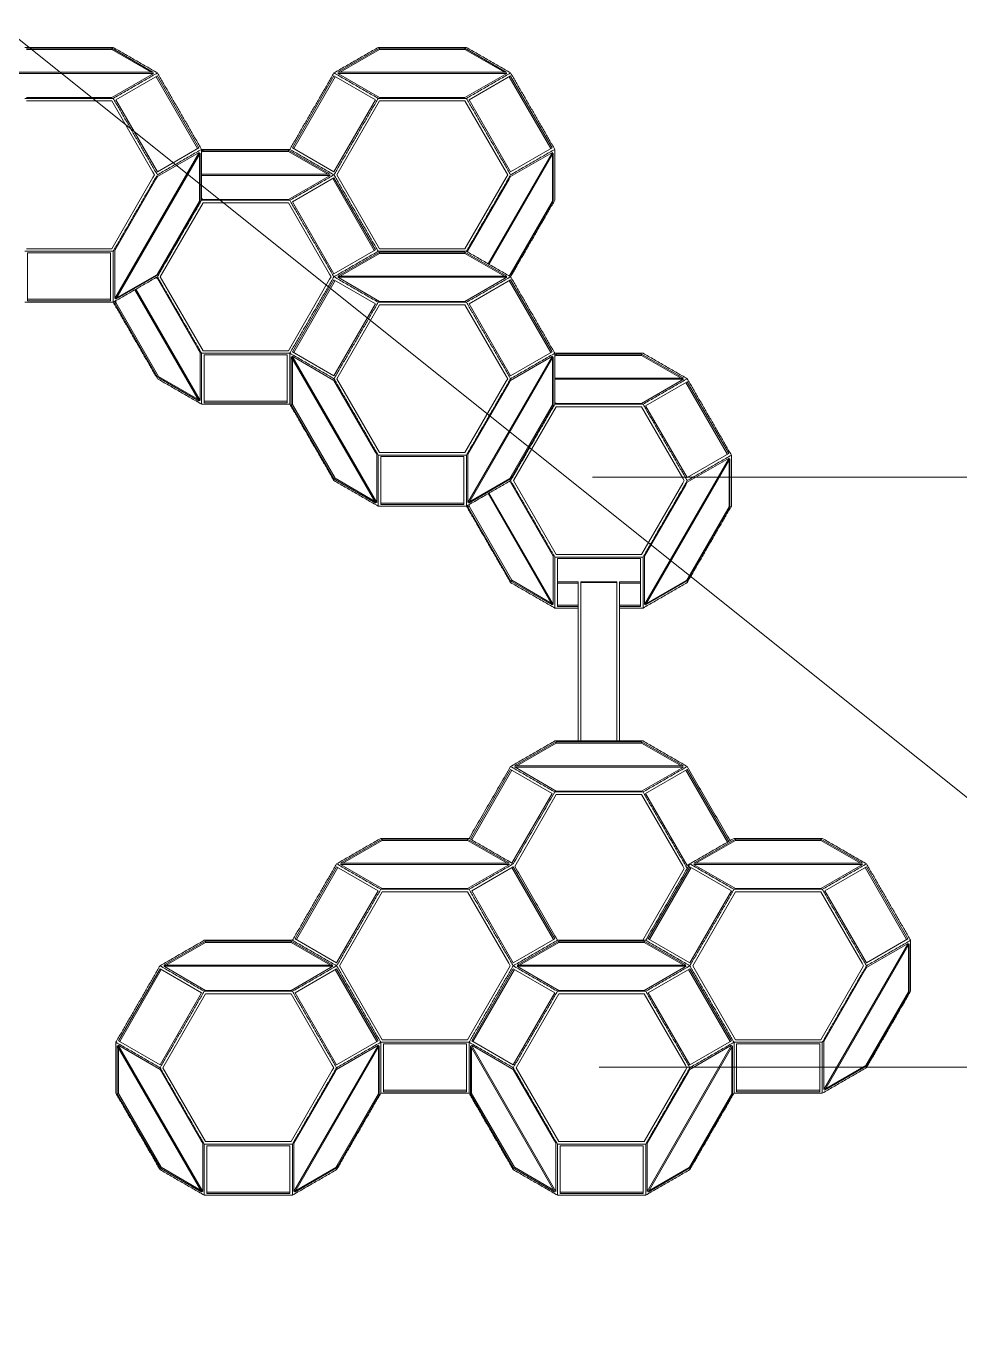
# Model space of a CAD drawing. Header units: millimetres. Extents: x 551 to 27551, y 6116 to 15116.
# Drawn here: x 17051 to 17569, y 13949 to 14681 of the extents above; entities that cross this region are included whole.
import ezdxf

# ---------------------------------------------------------------- set-up
doc = ezdxf.new("R2010")
doc.units = ezdxf.units.MM
doc.layers.add('2ND', color=201, linetype='Continuous', lineweight=15)
doc.layers.add('4TH DETAILS', color=125, linetype='Continuous', lineweight=9)

msp = doc.modelspace()

# ---------------------------------------------------------------- linework, layer by layer
at = {"layer": '2ND'}
for p, q in [((17364.847, 14431.205), (17731.999, 14431.205)), ((17368.657, 14103.722), (17731.999, 14103.722))]:
    msp.add_line(p, q, dxfattribs=at)
at = {"layer": '4TH DETAILS', "linetype": 'Continuous'}
for p, q in [((17050.866, 14669.139), (17052.495, 14669.139)), ((17098.226, 14668.432), (17050.866, 14668.432)), ((17052.495, 14669.139), (17098.226, 14669.139)), ((17098.226, 14668.432), (17098.226, 14669.139)), ((17098.226, 14669.139), (17121.092, 14655.937)), ((17120.139, 14655.78), (17098.226, 14668.432)), ((17223.687, 14655.78), (17246.825, 14669.139)), ((17246.825, 14668.432), (17224.912, 14655.78)), ((17246.825, 14668.432), (17246.825, 14669.139)), ((17246.825, 14669.139), (17248.454, 14669.139)), ((17294.185, 14668.432), (17246.825, 14668.432)), ((17248.454, 14669.139), (17294.185, 14669.139)), ((17294.185, 14668.432), (17294.185, 14669.139)), ((17294.185, 14669.139), (17317.051, 14655.937)), ((17316.098, 14655.78), (17294.185, 14668.432)), ((17121.4, 14655.175), (17027.692, 14655.175)), ((17027.728, 14655.78), (17121.363, 14655.78)), ((17121.4, 14655.175), (17098.226, 14641.795)), ((17100.474, 14640.472), (17123.513, 14653.774)), ((17121.092, 14655.937), (17121.363, 14655.78)), ((17145.836, 14613.454), (17122.796, 14653.359)), ((17123.513, 14653.774), (17123.536, 14653.735)), ((17123.536, 14653.735), (17146.553, 14613.868)), ((17198.476, 14613.881), (17221.515, 14653.786)), ((17222.232, 14653.372), (17199.193, 14613.467)), ((17221.515, 14653.786), (17244.555, 14640.485)), ((17223.959, 14654.997), (17223.651, 14655.175)), ((17317.359, 14655.175), (17223.651, 14655.175)), ((17223.687, 14655.78), (17317.323, 14655.78)), ((17246.825, 14641.795), (17223.959, 14654.997)), ((17317.359, 14655.175), (17294.185, 14641.795)), ((17296.433, 14640.472), (17319.473, 14653.774)), ((17317.051, 14655.937), (17317.323, 14655.78)), ((17341.795, 14613.454), (17318.755, 14653.359)), ((17319.473, 14653.774), (17319.495, 14653.735)), ((17319.495, 14653.735), (17342.512, 14613.868)), ((17096.597, 14641.795), (17050.866, 14641.795)), ((17050.866, 14639.914), (17052.495, 14639.914)), ((17052.495, 14639.914), (17098.226, 14639.914)), ((17098.226, 14641.795), (17096.597, 14641.795)), ((17098.226, 14639.914), (17121.092, 14600.309)), ((17123.513, 14600.566), (17100.474, 14640.472)), ((17244.555, 14640.485), (17221.515, 14600.579)), ((17223.145, 14598.898), (17246.825, 14639.914)), ((17292.556, 14641.795), (17246.825, 14641.795)), ((17246.825, 14639.914), (17248.454, 14639.914)), ((17248.454, 14639.914), (17294.185, 14639.914)), ((17294.185, 14641.795), (17292.556, 14641.795)), ((17294.185, 14639.914), (17317.051, 14600.309)), ((17319.473, 14600.566), (17296.433, 14640.472)), ((17146.553, 14613.868), (17123.536, 14600.579)), ((17221.515, 14600.579), (17198.476, 14613.881)), ((17342.512, 14613.868), (17319.495, 14600.579)), ((17099.855, 14530.179), (17146.713, 14611.339)), ((17147.216, 14611.003), (17100.398, 14529.912)), ((17123.536, 14597.958), (17146.713, 14611.339)), ((17146.849, 14584.498), (17146.849, 14610.366)), ((17147.216, 14611.003), (17147.216, 14610.689)), ((17147.216, 14610.689), (17147.216, 14584.286)), ((17148.031, 14612.1), (17148.845, 14612.57)), ((17148.845, 14611.863), (17148.031, 14611.393)), ((17148.845, 14611.863), (17148.845, 14612.57)), ((17148.845, 14612.57), (17150.474, 14612.57)), ((17196.206, 14611.863), (17148.845, 14611.863)), ((17150.474, 14612.57), (17196.206, 14612.57)), ((17196.206, 14611.863), (17196.206, 14612.57)), ((17196.206, 14612.57), (17219.072, 14599.369)), ((17218.118, 14599.212), (17196.206, 14611.863)), ((17306.996, 14549.546), (17342.672, 14611.339)), ((17343.175, 14611.003), (17307.519, 14549.244)), ((17319.495, 14597.958), (17342.672, 14611.339)), ((17342.808, 14584.498), (17342.808, 14610.366)), ((17343.175, 14611.003), (17343.175, 14610.689)), ((17343.175, 14610.689), (17343.175, 14584.286)), ((17121.092, 14600.309), (17121.906, 14598.898)), ((17121.906, 14598.898), (17121.092, 14597.487)), ((17123.536, 14600.579), (17123.513, 14600.566)), ((17148.031, 14599.212), (17219.343, 14599.212)), ((17219.38, 14598.606), (17148.031, 14598.606)), ((17219.38, 14598.606), (17196.206, 14585.227)), ((17219.072, 14599.369), (17219.343, 14599.212)), ((17246.825, 14557.883), (17223.145, 14598.898)), ((17317.051, 14600.309), (17317.866, 14598.898)), ((17317.866, 14598.898), (17317.051, 14597.487)), ((17319.495, 14600.579), (17319.473, 14600.566)), ((17121.092, 14597.487), (17098.226, 14557.883)), ((17099.855, 14556.942), (17122.721, 14596.547)), ((17122.721, 14596.547), (17123.536, 14597.958)), ((17198.453, 14583.903), (17221.493, 14597.205)), ((17243.815, 14556.885), (17220.776, 14596.791)), ((17221.493, 14597.205), (17221.515, 14597.166)), ((17221.515, 14597.166), (17244.532, 14557.299)), ((17317.051, 14597.487), (17294.185, 14557.883)), ((17295.814, 14556.942), (17318.68, 14596.547)), ((17318.68, 14596.547), (17319.495, 14597.958)), ((17123.168, 14543.483), (17146.849, 14584.498)), ((17147.216, 14584.286), (17124.35, 14544.681)), ((17146.849, 14584.498), (17147.216, 14584.286)), ((17148.845, 14585.227), (17148.031, 14585.697)), ((17194.577, 14585.227), (17148.845, 14585.227)), ((17196.206, 14585.227), (17194.577, 14585.227)), ((17221.493, 14543.998), (17198.453, 14583.903)), ((17319.127, 14543.483), (17342.808, 14584.498)), ((17343.175, 14584.286), (17320.309, 14544.681)), ((17342.808, 14584.498), (17343.175, 14584.286)), ((17125.165, 14542.33), (17148.845, 14583.345)), ((17148.845, 14583.345), (17150.474, 14583.345)), ((17150.474, 14583.345), (17196.206, 14583.345)), ((17196.206, 14583.345), (17219.071, 14543.741)), ((17052.495, 14557.883), (17050.866, 14557.883)), ((17051.506, 14555.632), (17097.585, 14555.632)), ((17051.506, 14529.028), (17051.506, 14555.632)), ((17098.226, 14557.883), (17052.495, 14557.883)), ((17097.585, 14555.632), (17097.585, 14529.028)), ((17099.855, 14530.539), (17099.855, 14556.942)), ((17244.532, 14557.299), (17221.515, 14544.01)), ((17223.687, 14542.643), (17246.825, 14556.002)), ((17246.825, 14555.295), (17224.912, 14542.643)), ((17248.454, 14557.883), (17246.825, 14557.883)), ((17246.825, 14555.295), (17246.825, 14556.002)), ((17246.825, 14556.002), (17248.454, 14556.002)), ((17294.185, 14555.295), (17246.825, 14555.295)), ((17294.185, 14557.883), (17248.454, 14557.883)), ((17248.454, 14556.002), (17294.185, 14556.002)), ((17294.185, 14555.295), (17294.185, 14556.002)), ((17294.185, 14556.002), (17317.051, 14542.8)), ((17316.098, 14542.643), (17294.185, 14555.295)), ((17295.814, 14556.002), (17295.814, 14556.942)), ((17123.536, 14543.27), (17100.398, 14529.912)), ((17100.766, 14530.549), (17123.168, 14543.483)), ((17122.721, 14541.86), (17123.536, 14541.389)), ((17123.168, 14543.483), (17123.536, 14543.27)), ((17124.35, 14544.681), (17123.536, 14543.27)), ((17123.536, 14541.389), (17146.401, 14501.785)), ((17148.845, 14501.314), (17125.165, 14542.33)), ((17219.071, 14540.919), (17196.206, 14501.314)), ((17198.476, 14500.744), (17221.515, 14540.649)), ((17222.232, 14540.235), (17199.193, 14500.33)), ((17219.071, 14543.741), (17219.886, 14542.33)), ((17219.886, 14542.33), (17219.071, 14540.919)), ((17221.515, 14544.01), (17221.493, 14543.998)), ((17221.515, 14540.649), (17244.555, 14527.347)), ((17223.959, 14541.86), (17223.651, 14542.038)), ((17317.359, 14542.038), (17223.651, 14542.038)), ((17223.687, 14542.643), (17317.323, 14542.643)), ((17246.825, 14528.658), (17223.959, 14541.86)), ((17317.359, 14542.038), (17294.185, 14528.658)), ((17296.433, 14527.335), (17319.473, 14540.636)), ((17317.051, 14542.8), (17317.323, 14542.643)), ((17318.313, 14543.012), (17319.127, 14543.483)), ((17319.495, 14543.27), (17318.68, 14542.8)), ((17341.795, 14500.317), (17318.755, 14540.222)), ((17319.127, 14543.483), (17319.495, 14543.27)), ((17319.473, 14540.636), (17319.495, 14540.598)), ((17320.309, 14544.681), (17319.495, 14543.27)), ((17319.495, 14540.598), (17342.512, 14500.731)), ((17146.673, 14473.344), (17111.017, 14535.102)), ((17111.528, 14535.397), (17147.216, 14473.585)), ((17051.506, 14529.856), (17097.585, 14529.856)), ((17097.585, 14529.028), (17051.506, 14529.028)), ((17099.855, 14530.179), (17099.855, 14530.539)), ((17099.855, 14527.717), (17099.855, 14528.658)), ((17100.468, 14528.071), (17099.855, 14527.717)), ((17123.536, 14486.702), (17099.855, 14527.717)), ((17100.468, 14528.071), (17100.468, 14529.012)), ((17124.148, 14487.055), (17100.468, 14528.071)), ((17244.555, 14527.347), (17221.515, 14487.442)), ((17223.145, 14485.761), (17246.825, 14526.777)), ((17292.556, 14528.658), (17246.825, 14528.658)), ((17246.825, 14526.777), (17248.454, 14526.777)), ((17248.454, 14526.777), (17294.185, 14526.777)), ((17294.185, 14528.658), (17292.556, 14528.658)), ((17294.185, 14526.777), (17317.051, 14487.172)), ((17319.473, 14487.429), (17296.433, 14527.335)), ((17146.401, 14501.785), (17147.216, 14500.374)), ((17147.216, 14500.374), (17147.216, 14499.433)), ((17147.216, 14499.433), (17147.216, 14473.585)), ((17150.474, 14501.314), (17148.845, 14501.314)), ((17149.486, 14499.063), (17195.565, 14499.063)), ((17149.486, 14472.459), (17149.486, 14499.063)), ((17196.206, 14501.314), (17150.474, 14501.314)), ((17195.565, 14499.063), (17195.565, 14472.459)), ((17197.835, 14471.149), (17197.835, 14497.866)), ((17244.653, 14416.775), (17197.835, 14497.866)), ((17198.315, 14498.215), (17198.649, 14498.022)), ((17198.315, 14498.215), (17245.196, 14417.016)), ((17198.447, 14471.502), (17198.447, 14496.805)), ((17221.515, 14487.442), (17198.476, 14500.744)), ((17198.649, 14498.022), (17221.515, 14484.821)), ((17295.814, 14417.042), (17342.672, 14498.202)), ((17343.175, 14497.866), (17296.358, 14416.775)), ((17342.512, 14500.731), (17319.495, 14487.442)), ((17319.495, 14484.821), (17342.672, 14498.202)), ((17342.808, 14471.361), (17342.808, 14497.229)), ((17343.175, 14497.866), (17343.175, 14497.552)), ((17343.175, 14497.552), (17343.175, 14471.149)), ((17343.99, 14498.963), (17344.804, 14499.433)), ((17344.804, 14498.726), (17343.99, 14498.256)), ((17344.804, 14498.726), (17344.804, 14499.433)), ((17344.804, 14499.433), (17346.433, 14499.433)), ((17392.165, 14498.726), (17344.804, 14498.726)), ((17346.433, 14499.433), (17392.165, 14499.433)), ((17392.165, 14498.726), (17392.165, 14499.433)), ((17392.165, 14499.433), (17415.031, 14486.232)), ((17414.078, 14486.075), (17392.165, 14498.726)), ((17124.148, 14487.055), (17123.536, 14486.702)), ((17124.35, 14486.232), (17123.536, 14486.702)), ((17146.061, 14474.404), (17124.148, 14487.055)), ((17146.673, 14473.344), (17124.35, 14486.232)), ((17221.515, 14484.821), (17244.381, 14445.216)), ((17246.825, 14444.746), (17223.145, 14485.761)), ((17317.051, 14484.35), (17294.185, 14444.746)), ((17295.814, 14443.805), (17318.68, 14483.41)), ((17317.051, 14487.172), (17317.866, 14485.761)), ((17317.866, 14485.761), (17317.051, 14484.35)), ((17318.68, 14483.41), (17319.495, 14484.821)), ((17319.495, 14487.442), (17319.473, 14487.429)), ((17343.99, 14486.075), (17415.302, 14486.075)), ((17415.339, 14485.469), (17343.99, 14485.469)), ((17415.339, 14485.469), (17392.165, 14472.089)), ((17394.413, 14470.766), (17417.452, 14484.068)), ((17415.031, 14486.232), (17415.302, 14486.075)), ((17439.774, 14443.748), (17416.735, 14483.654)), ((17417.452, 14484.068), (17417.474, 14484.029)), ((17417.474, 14484.029), (17440.492, 14444.162)), ((17149.486, 14473.288), (17195.565, 14473.288)), ((17195.565, 14472.459), (17149.486, 14472.459)), ((17198.447, 14471.502), (17197.835, 14471.149)), ((17221.515, 14430.133), (17197.835, 14471.149)), ((17222.128, 14430.487), (17198.447, 14471.502)), ((17319.127, 14430.345), (17342.808, 14471.361)), ((17343.175, 14471.149), (17320.309, 14431.544)), ((17321.124, 14429.193), (17344.804, 14470.208)), ((17342.808, 14471.361), (17343.175, 14471.149)), ((17344.804, 14472.089), (17343.99, 14472.56)), ((17390.536, 14472.089), (17344.804, 14472.089)), ((17344.804, 14470.208), (17346.434, 14470.208)), ((17346.434, 14470.208), (17392.165, 14470.208)), ((17392.165, 14472.089), (17390.536, 14472.089)), ((17392.165, 14470.208), (17415.03, 14430.604)), ((17417.452, 14430.861), (17394.413, 14470.766)), ((17244.381, 14445.216), (17245.196, 14443.805)), ((17248.454, 14444.746), (17246.825, 14444.746)), ((17294.185, 14444.746), (17248.454, 14444.746)), ((17245.196, 14443.805), (17245.196, 14442.865)), ((17245.196, 14442.865), (17245.196, 14417.016)), ((17247.466, 14442.495), (17293.544, 14442.495)), ((17247.466, 14415.891), (17247.466, 14442.495)), ((17293.544, 14442.495), (17293.544, 14415.891)), ((17295.814, 14417.402), (17295.814, 14443.805)), ((17393.794, 14360.473), (17440.652, 14441.634)), ((17441.155, 14441.297), (17394.337, 14360.206)), ((17440.492, 14444.162), (17417.474, 14430.873)), ((17417.474, 14428.252), (17440.652, 14441.634)), ((17440.787, 14414.793), (17440.787, 14440.661)), ((17441.155, 14441.297), (17441.155, 14440.983)), ((17441.155, 14440.983), (17441.155, 14414.58)), ((17222.128, 14430.487), (17221.515, 14430.133)), ((17222.33, 14429.663), (17221.515, 14430.133)), ((17244.04, 14417.836), (17222.128, 14430.487)), ((17319.495, 14430.133), (17296.358, 14416.775)), ((17296.725, 14417.411), (17319.127, 14430.345)), ((17319.127, 14430.345), (17319.495, 14430.133)), ((17320.309, 14431.544), (17319.495, 14430.133)), ((17415.03, 14430.604), (17415.845, 14429.193)), ((17417.474, 14430.873), (17417.452, 14430.861)), ((17244.653, 14416.775), (17222.33, 14429.663)), ((17318.68, 14428.723), (17319.495, 14428.252)), ((17319.495, 14428.252), (17342.361, 14388.648)), ((17344.804, 14388.177), (17321.124, 14429.193)), ((17415.03, 14427.782), (17392.165, 14388.177)), ((17393.794, 14387.237), (17416.66, 14426.841)), ((17415.845, 14429.193), (17415.03, 14427.782)), ((17416.66, 14426.841), (17417.474, 14428.252)), ((17247.466, 14416.719), (17293.544, 14416.719)), ((17293.544, 14415.891), (17247.466, 14415.891)), ((17295.814, 14417.042), (17295.814, 14417.402)), ((17295.814, 14414.58), (17295.814, 14415.521)), ((17296.427, 14414.934), (17296.427, 14415.874)), ((17342.632, 14360.206), (17306.976, 14421.965)), ((17307.488, 14422.26), (17343.175, 14360.448)), ((17296.427, 14414.934), (17295.814, 14414.58)), ((17319.495, 14373.565), (17295.814, 14414.58)), ((17320.107, 14373.918), (17296.427, 14414.934)), ((17417.107, 14373.777), (17440.787, 14414.793)), ((17441.155, 14414.58), (17418.289, 14374.976)), ((17440.787, 14414.793), (17441.155, 14414.58)), ((17342.361, 14388.648), (17343.175, 14387.237)), ((17343.175, 14387.237), (17343.175, 14386.296)), ((17343.175, 14386.296), (17343.175, 14360.448)), ((17346.434, 14388.177), (17344.804, 14388.177)), ((17345.445, 14385.926), (17391.524, 14385.926)), ((17345.445, 14359.322), (17345.445, 14385.926)), ((17392.165, 14388.177), (17346.434, 14388.177)), ((17391.524, 14385.926), (17391.524, 14359.322)), ((17393.794, 14360.834), (17393.794, 14387.237)), ((17320.107, 14373.918), (17319.495, 14373.565)), ((17320.309, 14373.095), (17319.495, 14373.565)), ((17342.02, 14361.267), (17320.107, 14373.918)), ((17342.632, 14360.206), (17320.309, 14373.095)), ((17357.029, 14373.044), (17345.445, 14373.044)), ((17345.445, 14372.204), (17345.445, 14373.044)), ((17357.029, 14372.204), (17345.445, 14372.204)), ((17357.029, 14373.044), (17357.029, 14284.704)), ((17378.485, 14373.044), (17358.485, 14373.044)), ((17358.485, 14373.044), (17358.485, 14284.704)), ((17378.485, 14372.639), (17358.485, 14372.639)), ((17378.485, 14373.044), (17378.485, 14284.704)), ((17391.524, 14373.044), (17379.94, 14373.044)), ((17379.94, 14373.044), (17379.94, 14284.704)), ((17391.524, 14372.204), (17379.94, 14372.204)), ((17391.524, 14372.204), (17391.524, 14373.044)), ((17417.474, 14373.565), (17394.337, 14360.206)), ((17394.705, 14360.843), (17417.107, 14373.777)), ((17417.107, 14373.777), (17417.474, 14373.565)), ((17418.289, 14374.976), (17417.474, 14373.565)), ((17345.445, 14360.151), (17357.029, 14360.151)), ((17357.029, 14359.322), (17345.445, 14359.322)), ((17379.94, 14360.151), (17391.524, 14360.151)), ((17391.524, 14359.322), (17379.94, 14359.322)), ((17393.794, 14360.473), (17393.794, 14360.834)), ((17321.667, 14270.876), (17344.804, 14284.234)), ((17344.804, 14283.527), (17322.892, 14270.876)), ((17344.804, 14283.527), (17344.804, 14284.234)), ((17344.804, 14284.234), (17346.433, 14284.234)), ((17392.165, 14283.527), (17344.804, 14283.527)), ((17346.433, 14284.234), (17392.165, 14284.234)), ((17392.165, 14283.527), (17392.165, 14284.234)), ((17392.165, 14284.234), (17415.031, 14271.032)), ((17414.078, 14270.876), (17392.165, 14283.527)), ((17297.19, 14230.249), (17319.495, 14268.882)), ((17319.495, 14268.882), (17342.534, 14255.58)), ((17321.938, 14270.092), (17321.63, 14270.27)), ((17415.339, 14270.27), (17321.63, 14270.27)), ((17321.667, 14270.876), (17415.302, 14270.876)), ((17344.804, 14256.89), (17321.938, 14270.092)), ((17415.339, 14270.27), (17392.165, 14256.89)), ((17394.413, 14255.567), (17417.452, 14268.869)), ((17415.031, 14271.032), (17415.302, 14270.876)), ((17417.452, 14268.869), (17417.474, 14268.83)), ((17417.474, 14268.83), (17440.484, 14228.976)), ((17320.212, 14268.468), (17297.907, 14229.835)), ((17439.767, 14228.561), (17416.735, 14268.455)), ((17342.534, 14255.58), (17320.23, 14216.947)), ((17321.765, 14215.104), (17344.804, 14255.009)), ((17390.536, 14256.89), (17344.804, 14256.89)), ((17344.804, 14255.009), (17346.434, 14255.009)), ((17346.434, 14255.009), (17392.165, 14255.009)), ((17392.165, 14256.89), (17390.536, 14256.89)), ((17392.165, 14255.009), (17415.03, 14215.405)), ((17417.452, 14215.661), (17394.413, 14255.567)), ((17225.143, 14216.845), (17248.28, 14230.203)), ((17248.28, 14229.496), (17226.368, 14216.845)), ((17248.28, 14229.496), (17248.28, 14230.203)), ((17248.28, 14230.203), (17249.909, 14230.203)), ((17295.641, 14229.496), (17248.28, 14229.496)), ((17249.909, 14230.203), (17295.641, 14230.203)), ((17295.641, 14229.496), (17295.641, 14230.203)), ((17295.641, 14230.203), (17318.507, 14217.001)), ((17317.553, 14216.845), (17295.641, 14229.496)), ((17421.102, 14216.845), (17444.239, 14230.203)), ((17444.239, 14229.496), (17422.327, 14216.845)), ((17444.239, 14229.496), (17444.239, 14230.203)), ((17444.239, 14230.203), (17445.868, 14230.203)), ((17491.6, 14229.496), (17444.239, 14229.496)), ((17445.868, 14230.203), (17491.6, 14230.203)), ((17491.6, 14229.496), (17491.6, 14230.203)), ((17491.6, 14230.203), (17514.466, 14217.001)), ((17513.513, 14216.845), (17491.6, 14229.496)), ((17199.931, 14174.945), (17222.971, 14214.85)), ((17223.688, 14214.436), (17200.648, 14174.531)), ((17222.971, 14214.85), (17246.01, 14201.549)), ((17225.414, 14216.061), (17225.106, 14216.239)), ((17318.815, 14216.239), (17225.106, 14216.239)), ((17225.143, 14216.845), (17318.778, 14216.845)), ((17248.28, 14202.859), (17225.414, 14216.061)), ((17318.815, 14216.239), (17295.641, 14202.859)), ((17297.889, 14201.536), (17320.928, 14214.838)), ((17318.507, 14217.001), (17318.778, 14216.845)), ((17343.25, 14174.518), (17320.211, 14214.423)), ((17320.928, 14214.838), (17320.95, 14214.799)), ((17320.95, 14214.799), (17343.967, 14174.932)), ((17415.03, 14212.583), (17392.813, 14174.1)), ((17395.89, 14174.945), (17418.93, 14214.85)), ((17419.647, 14214.436), (17396.608, 14174.531)), ((17415.03, 14215.405), (17415.845, 14213.994)), ((17415.845, 14213.994), (17415.03, 14212.583)), ((17417.474, 14215.674), (17417.452, 14215.661)), ((17418.916, 14216.506), (17417.474, 14215.674)), ((17418.93, 14214.85), (17441.969, 14201.549)), ((17421.374, 14216.061), (17421.065, 14216.239)), ((17514.774, 14216.239), (17421.065, 14216.239)), ((17421.102, 14216.845), (17514.737, 14216.845)), ((17444.239, 14202.859), (17421.374, 14216.061)), ((17514.774, 14216.239), (17491.6, 14202.859)), ((17493.848, 14201.536), (17516.887, 14214.838)), ((17514.466, 14217.001), (17514.737, 14216.845)), ((17539.209, 14174.518), (17516.17, 14214.423)), ((17516.887, 14214.838), (17516.909, 14214.799)), ((17516.909, 14214.799), (17539.927, 14174.932)), ((17294.012, 14202.859), (17248.28, 14202.859)), ((17295.641, 14202.859), (17294.012, 14202.859)), ((17489.971, 14202.859), (17444.239, 14202.859)), ((17491.6, 14202.859), (17489.971, 14202.859)), ((17246.01, 14201.549), (17222.971, 14161.643)), ((17224.6, 14159.962), (17248.28, 14200.978)), ((17248.28, 14200.978), (17249.909, 14200.978)), ((17249.909, 14200.978), (17295.641, 14200.978)), ((17295.641, 14200.978), (17318.506, 14161.373)), ((17320.928, 14161.63), (17297.889, 14201.536)), ((17441.969, 14201.549), (17418.93, 14161.643)), ((17420.559, 14159.962), (17444.239, 14200.978)), ((17444.239, 14200.978), (17445.869, 14200.978)), ((17445.869, 14200.978), (17491.6, 14200.978)), ((17491.6, 14200.978), (17514.466, 14161.373)), ((17516.887, 14161.63), (17493.848, 14201.536)), ((17127.163, 14160.276), (17150.301, 14173.634)), ((17150.301, 14172.927), (17150.301, 14173.634)), ((17150.301, 14173.634), (17151.93, 14173.634)), ((17151.93, 14173.634), (17197.661, 14173.634)), ((17197.661, 14172.927), (17197.661, 14173.634)), ((17197.661, 14173.634), (17220.527, 14160.433)), ((17222.971, 14161.643), (17199.931, 14174.945)), ((17343.967, 14174.932), (17320.95, 14161.643)), ((17323.122, 14160.276), (17346.26, 14173.634)), ((17346.26, 14172.927), (17346.26, 14173.634)), ((17346.26, 14173.634), (17347.889, 14173.634)), ((17347.889, 14173.634), (17393.62, 14173.634)), ((17393.62, 14172.927), (17393.62, 14173.634)), ((17393.62, 14173.634), (17416.486, 14160.433)), ((17418.93, 14161.643), (17395.89, 14174.945)), ((17539.927, 14174.932), (17516.909, 14161.643)), ((17150.301, 14172.927), (17128.388, 14160.276)), ((17197.661, 14172.927), (17150.301, 14172.927)), ((17219.574, 14160.276), (17197.661, 14172.927)), ((17346.26, 14172.927), (17324.347, 14160.276)), ((17393.62, 14172.927), (17346.26, 14172.927)), ((17415.533, 14160.276), (17393.62, 14172.927)), ((17493.229, 14091.243), (17540.087, 14172.404)), ((17540.59, 14172.067), (17493.772, 14090.976)), ((17516.909, 14159.022), (17540.087, 14172.404)), ((17540.222, 14145.562), (17540.222, 14171.43)), ((17540.59, 14172.067), (17540.59, 14171.753)), ((17540.59, 14171.753), (17540.59, 14145.35)), ((17127.435, 14159.492), (17127.127, 14159.67)), ((17220.835, 14159.67), (17127.127, 14159.67)), ((17127.163, 14160.276), (17220.799, 14160.276)), ((17150.301, 14146.291), (17127.435, 14159.492)), ((17220.835, 14159.67), (17197.661, 14146.291)), ((17220.527, 14160.433), (17220.799, 14160.276)), ((17248.28, 14118.947), (17224.6, 14159.962)), ((17318.506, 14161.373), (17319.321, 14159.962)), ((17319.321, 14159.962), (17318.506, 14158.551)), ((17320.95, 14161.643), (17320.928, 14161.63)), ((17323.394, 14159.492), (17323.086, 14159.67)), ((17416.794, 14159.67), (17323.086, 14159.67)), ((17323.122, 14160.276), (17416.758, 14160.276)), ((17346.26, 14146.291), (17323.394, 14159.492)), ((17416.794, 14159.67), (17393.62, 14146.291)), ((17416.486, 14160.433), (17416.758, 14160.276)), ((17444.239, 14118.947), (17420.559, 14159.962)), ((17514.466, 14161.373), (17515.28, 14159.962)), ((17515.28, 14159.962), (17514.466, 14158.551)), ((17516.095, 14157.611), (17516.909, 14159.022)), ((17516.909, 14161.643), (17516.887, 14161.63)), ((17101.952, 14118.376), (17124.991, 14158.282)), ((17125.708, 14157.868), (17102.669, 14117.962)), ((17124.991, 14158.282), (17148.031, 14144.98)), ((17199.909, 14144.967), (17222.948, 14158.269)), ((17245.271, 14117.949), (17222.231, 14157.855)), ((17222.948, 14158.269), (17222.971, 14158.23)), ((17222.971, 14158.23), (17245.988, 14118.363)), ((17318.506, 14158.551), (17295.641, 14118.947)), ((17297.911, 14118.376), (17320.95, 14158.282)), ((17321.667, 14157.868), (17298.628, 14117.962)), ((17320.95, 14158.282), (17343.99, 14144.98)), ((17395.868, 14144.967), (17418.908, 14158.269)), ((17441.23, 14117.949), (17418.19, 14157.855)), ((17418.908, 14158.269), (17418.93, 14158.23)), ((17418.93, 14158.23), (17441.947, 14118.363)), ((17514.466, 14158.551), (17491.6, 14118.947)), ((17493.229, 14118.006), (17516.095, 14157.611)), ((17148.031, 14144.98), (17124.991, 14105.074)), ((17126.62, 14103.394), (17150.301, 14144.409)), ((17196.032, 14146.291), (17150.301, 14146.291)), ((17150.301, 14144.409), (17151.93, 14144.409)), ((17151.93, 14144.409), (17197.661, 14144.409)), ((17197.661, 14146.291), (17196.032, 14146.291)), ((17197.661, 14144.409), (17220.527, 14104.805)), ((17222.948, 14105.062), (17199.909, 14144.967)), ((17343.99, 14144.98), (17320.95, 14105.074)), ((17322.58, 14103.394), (17346.26, 14144.409)), ((17391.991, 14146.291), (17346.26, 14146.291)), ((17346.26, 14144.409), (17347.889, 14144.409)), ((17347.889, 14144.409), (17393.62, 14144.409)), ((17393.62, 14146.291), (17391.991, 14146.291)), ((17393.62, 14144.409), (17416.486, 14104.805)), ((17418.908, 14105.062), (17395.868, 14144.967)), ((17516.542, 14104.547), (17540.222, 14145.562)), ((17540.59, 14145.35), (17517.724, 14105.745)), ((17540.222, 14145.562), (17540.59, 14145.35)), ((17101.311, 14088.781), (17101.311, 14115.498)), ((17148.128, 14034.408), (17101.311, 14115.498)), ((17101.791, 14115.848), (17102.125, 14115.655)), ((17101.791, 14115.848), (17148.671, 14034.649)), ((17124.991, 14105.074), (17101.952, 14118.376)), ((17102.125, 14115.655), (17124.991, 14102.453)), ((17199.29, 14034.675), (17246.148, 14115.835)), ((17246.651, 14115.498), (17199.833, 14034.408)), ((17245.988, 14118.363), (17222.971, 14105.074)), ((17222.971, 14102.453), (17246.148, 14115.835)), ((17246.651, 14115.498), (17246.651, 14115.185)), ((17246.651, 14115.185), (17246.651, 14088.781)), ((17249.909, 14118.947), (17248.28, 14118.947)), ((17248.921, 14116.696), (17295, 14116.696)), ((17248.921, 14090.092), (17248.921, 14116.696)), ((17295.641, 14118.947), (17249.909, 14118.947)), ((17295, 14116.696), (17295, 14090.092)), ((17297.27, 14088.781), (17297.27, 14115.498)), ((17344.088, 14034.408), (17297.27, 14115.498)), ((17297.75, 14115.848), (17298.084, 14115.655)), ((17297.75, 14115.848), (17344.631, 14034.649)), ((17320.95, 14105.074), (17297.911, 14118.376)), ((17298.084, 14115.655), (17320.95, 14102.453)), ((17395.25, 14034.675), (17442.108, 14115.835)), ((17442.61, 14115.498), (17395.793, 14034.408)), ((17441.947, 14118.363), (17418.93, 14105.074)), ((17418.93, 14102.453), (17442.108, 14115.835)), ((17442.61, 14115.498), (17442.61, 14115.185)), ((17442.61, 14115.185), (17442.61, 14088.781)), ((17445.869, 14118.947), (17444.239, 14118.947)), ((17444.88, 14116.696), (17490.959, 14116.696)), ((17444.88, 14090.092), (17444.88, 14116.696)), ((17491.6, 14118.947), (17445.869, 14118.947)), ((17490.959, 14116.696), (17490.959, 14090.092)), ((17493.229, 14091.603), (17493.229, 14118.006)), ((17101.923, 14089.135), (17101.923, 14114.437)), ((17246.284, 14088.994), (17246.284, 14114.862)), ((17297.882, 14089.135), (17297.882, 14114.437)), ((17442.243, 14088.994), (17442.243, 14114.862)), ((17124.991, 14102.453), (17147.857, 14062.849)), ((17150.301, 14062.378), (17126.62, 14103.394)), ((17220.527, 14101.983), (17197.661, 14062.378)), ((17199.29, 14061.438), (17222.156, 14101.042)), ((17220.527, 14104.805), (17221.341, 14103.394)), ((17221.341, 14103.394), (17220.527, 14101.983)), ((17222.156, 14101.042), (17222.971, 14102.453)), ((17222.971, 14105.074), (17222.948, 14105.062)), ((17320.95, 14102.453), (17343.816, 14062.849)), ((17346.26, 14062.378), (17322.58, 14103.394)), ((17416.486, 14101.983), (17393.62, 14062.378)), ((17395.25, 14061.438), (17418.115, 14101.042)), ((17416.486, 14104.805), (17417.301, 14103.394)), ((17417.301, 14103.394), (17416.486, 14101.983)), ((17418.115, 14101.042), (17418.93, 14102.453)), ((17418.93, 14105.074), (17418.908, 14105.062)), ((17516.909, 14104.334), (17493.772, 14090.976)), ((17494.14, 14091.613), (17516.542, 14104.547)), ((17516.542, 14104.547), (17516.909, 14104.334)), ((17517.724, 14105.745), (17516.909, 14104.334)), ((17101.923, 14089.135), (17101.311, 14088.781)), ((17124.991, 14047.766), (17101.311, 14088.781)), ((17125.603, 14048.119), (17101.923, 14089.135)), ((17222.603, 14047.978), (17246.284, 14088.994)), ((17246.651, 14088.781), (17223.785, 14049.177)), ((17246.284, 14088.994), (17246.651, 14088.781)), ((17248.921, 14090.92), (17295, 14090.92)), ((17295, 14090.092), (17248.921, 14090.092)), ((17297.882, 14089.135), (17297.27, 14088.781)), ((17320.95, 14047.766), (17297.27, 14088.781)), ((17321.563, 14048.119), (17297.882, 14089.135)), ((17418.562, 14047.978), (17442.243, 14088.994)), ((17442.61, 14088.781), (17419.744, 14049.177)), ((17442.243, 14088.994), (17442.61, 14088.781)), ((17444.88, 14090.92), (17490.959, 14090.92)), ((17490.959, 14090.092), (17444.88, 14090.092)), ((17493.229, 14091.243), (17493.229, 14091.603)), ((17147.857, 14062.849), (17148.671, 14061.438)), ((17148.671, 14061.438), (17148.671, 14060.497)), ((17148.671, 14060.497), (17148.671, 14034.649)), ((17151.93, 14062.378), (17150.301, 14062.378)), ((17150.941, 14060.127), (17197.02, 14060.127)), ((17150.941, 14033.524), (17150.941, 14060.127)), ((17197.661, 14062.378), (17151.93, 14062.378)), ((17197.02, 14060.127), (17197.02, 14033.524)), ((17199.29, 14035.035), (17199.29, 14061.438)), ((17343.816, 14062.849), (17344.631, 14061.438)), ((17344.631, 14061.438), (17344.631, 14060.497)), ((17344.631, 14060.497), (17344.631, 14034.649)), ((17347.889, 14062.378), (17346.26, 14062.378)), ((17346.901, 14060.127), (17392.98, 14060.127)), ((17346.901, 14033.524), (17346.901, 14060.127)), ((17393.62, 14062.378), (17347.889, 14062.378)), ((17392.98, 14060.127), (17392.98, 14033.524)), ((17395.25, 14035.035), (17395.25, 14061.438)), ((17223.785, 14049.177), (17222.971, 14047.766)), ((17419.744, 14049.177), (17418.93, 14047.766)), ((17125.603, 14048.119), (17124.991, 14047.766)), ((17125.806, 14047.296), (17124.991, 14047.766)), ((17147.516, 14035.468), (17125.603, 14048.119)), ((17148.128, 14034.408), (17125.806, 14047.296)), ((17222.971, 14047.766), (17199.833, 14034.408)), ((17200.201, 14035.044), (17222.603, 14047.978)), ((17222.603, 14047.978), (17222.971, 14047.766)), ((17321.563, 14048.119), (17320.95, 14047.766)), ((17321.765, 14047.296), (17320.95, 14047.766)), ((17343.475, 14035.468), (17321.563, 14048.119)), ((17344.088, 14034.408), (17321.765, 14047.296)), ((17418.93, 14047.766), (17395.793, 14034.408)), ((17396.16, 14035.044), (17418.562, 14047.978)), ((17418.562, 14047.978), (17418.93, 14047.766)), ((17199.29, 14034.675), (17199.29, 14035.035)), ((17395.25, 14034.675), (17395.25, 14035.035)), ((17150.941, 14034.352), (17197.02, 14034.352)), ((17197.02, 14033.524), (17150.941, 14033.524)), ((17346.901, 14034.352), (17392.98, 14034.352)), ((17392.98, 14033.524), (17346.901, 14033.524))]:
    msp.add_line(p, q, dxfattribs=at)
at = {"layer": '4TH DETAILS'}
msp.add_lwpolyline([(16270.229, 15014.575), (16512.728, 14910.647), (16751.181, 14910.647), (17943.449, 13956.832), (18181.903, 12764.564), (18181.903, 12049.203), (17704.996, 10380.028), (17704.996, 9489.575)], dxfattribs=at)
at = {"layer": '4TH DETAILS', "linetype": 'Continuous'}
for points in [[(17099.041, 14669.609), (17050.051, 14669.609)], [(17099.041, 14669.609), (17123.536, 14655.467)], [(17221.515, 14655.467), (17246.01, 14669.609)], [(17295, 14669.609), (17246.01, 14669.609)], [(17295, 14669.609), (17319.495, 14655.467)], [(17099.041, 14641.325), (17123.536, 14655.467)], [(17148.031, 14613.041), (17123.536, 14655.467)], [(17197.02, 14613.041), (17221.515, 14655.467)], [(17246.01, 14641.325), (17221.515, 14655.467)], [(17295, 14641.325), (17319.495, 14655.467)], [(17343.99, 14613.041), (17319.495, 14655.467)], [(17050.051, 14641.325), (17099.041, 14641.325)], [(17123.536, 14598.898), (17099.041, 14641.325)], [(17221.515, 14598.898), (17246.01, 14641.325)], [(17246.01, 14641.325), (17295, 14641.325)], [(17319.495, 14598.898), (17295, 14641.325)], [(17123.536, 14598.898), (17148.031, 14613.041)], [(17148.031, 14584.756), (17148.031, 14613.041)], [(17197.02, 14613.041), (17148.031, 14613.041)], [(17197.02, 14613.041), (17221.515, 14598.898)], [(17221.515, 14598.898), (17197.02, 14613.041)], [(17319.495, 14598.898), (17343.99, 14613.041)], [(17343.99, 14584.756), (17343.99, 14613.041)], [(17099.041, 14556.472), (17123.536, 14598.898)], [(17197.02, 14584.756), (17221.515, 14598.898)], [(17246.01, 14556.472), (17221.515, 14598.898)], [(17246.01, 14556.472), (17221.515, 14598.898)], [(17295, 14556.472), (17319.495, 14598.898)], [(17148.031, 14584.756), (17123.536, 14542.33)], [(17123.536, 14542.33), (17148.031, 14584.756)], [(17148.031, 14584.756), (17197.02, 14584.756)], [(17221.515, 14542.33), (17197.02, 14584.756)], [(17343.99, 14584.756), (17319.495, 14542.33)], [(17050.051, 14556.472), (17099.041, 14556.472)], [(17099.041, 14556.472), (17099.041, 14528.188)], [(17221.515, 14542.33), (17246.01, 14556.472)], [(17221.515, 14542.33), (17246.01, 14556.472)], [(17295, 14556.472), (17246.01, 14556.472)], [(17246.01, 14556.472), (17295, 14556.472)], [(17295, 14556.472), (17319.495, 14542.33)], [(17099.041, 14528.188), (17123.536, 14542.33)], [(17148.031, 14499.903), (17123.536, 14542.33)], [(17197.02, 14499.903), (17221.515, 14542.33)], [(17197.02, 14499.903), (17221.515, 14542.33)], [(17246.01, 14528.188), (17221.515, 14542.33)], [(17295, 14528.188), (17319.495, 14542.33)], [(17343.99, 14499.903), (17319.495, 14542.33)], [(17050.051, 14528.188), (17099.041, 14528.188)], [(17099.041, 14528.188), (17123.536, 14485.761)], [(17221.515, 14485.761), (17246.01, 14528.188)], [(17246.01, 14528.188), (17295, 14528.188)], [(17319.495, 14485.761), (17295, 14528.188)], [(17148.031, 14499.903), (17197.02, 14499.903)], [(17148.031, 14499.903), (17148.031, 14471.619)], [(17197.02, 14499.903), (17197.02, 14471.619)], [(17197.02, 14471.619), (17197.02, 14499.903)], [(17221.515, 14485.761), (17197.02, 14499.903)], [(17319.495, 14485.761), (17343.99, 14499.903)], [(17343.99, 14471.619), (17343.99, 14499.903)], [(17392.98, 14499.903), (17343.99, 14499.903)], [(17392.98, 14499.903), (17417.474, 14485.761)], [(17123.536, 14485.761), (17148.031, 14471.619)], [(17246.01, 14443.335), (17221.515, 14485.761)], [(17295, 14443.335), (17319.495, 14485.761)], [(17392.98, 14471.619), (17417.474, 14485.761)], [(17441.969, 14443.335), (17417.474, 14485.761)], [(17148.031, 14471.619), (17197.02, 14471.619)], [(17197.02, 14471.619), (17221.515, 14429.193)], [(17343.99, 14471.619), (17319.495, 14429.193)], [(17319.495, 14429.193), (17343.99, 14471.619)], [(17343.99, 14471.619), (17392.98, 14471.619)], [(17417.474, 14429.193), (17392.98, 14471.619)], [(17246.01, 14443.335), (17295, 14443.335)], [(17246.01, 14443.335), (17246.01, 14415.051)], [(17295, 14443.335), (17295, 14415.051)], [(17417.474, 14429.193), (17441.969, 14443.335)], [(17441.969, 14415.051), (17441.969, 14443.335)], [(17221.515, 14429.193), (17246.01, 14415.051)], [(17295, 14415.051), (17319.495, 14429.193)], [(17343.99, 14386.766), (17319.495, 14429.193)], [(17392.98, 14386.766), (17417.474, 14429.193)], [(17246.01, 14415.051), (17295, 14415.051)], [(17295, 14415.051), (17319.495, 14372.624)], [(17441.969, 14415.051), (17417.474, 14372.624)], [(17343.99, 14386.766), (17392.98, 14386.766)], [(17343.99, 14386.766), (17343.99, 14358.482)], [(17392.98, 14386.766), (17392.98, 14358.482)], [(17319.495, 14372.624), (17343.99, 14358.482)], [(17392.98, 14358.482), (17417.474, 14372.624)], [(17343.99, 14358.482), (17357.029, 14358.482)], [(17379.94, 14358.482), (17392.98, 14358.482)], [(17319.495, 14270.562), (17343.99, 14284.704)], [(17392.98, 14284.704), (17343.99, 14284.704)], [(17392.98, 14284.704), (17417.474, 14270.562)], [(17296.462, 14230.669), (17319.495, 14270.562)], [(17343.99, 14256.42), (17319.495, 14270.562)], [(17392.98, 14256.42), (17417.474, 14270.562)], [(17441.234, 14229.409), (17417.474, 14270.562)], [(17320.95, 14216.515), (17343.99, 14256.42)], [(17343.99, 14256.42), (17392.98, 14256.42)], [(17417.474, 14213.994), (17392.98, 14256.42)], [(17222.971, 14216.531), (17247.466, 14230.673)], [(17296.455, 14230.673), (17247.466, 14230.673)], [(17296.455, 14230.673), (17320.95, 14216.531)], [(17418.93, 14216.531), (17443.425, 14230.673)], [(17492.415, 14230.673), (17443.425, 14230.673)], [(17492.415, 14230.673), (17516.909, 14216.531)], [(17198.476, 14174.105), (17222.971, 14216.531)], [(17247.466, 14202.389), (17222.971, 14216.531)], [(17296.455, 14202.389), (17320.95, 14216.531)], [(17345.445, 14174.105), (17321.77, 14215.112)], [(17394.442, 14174.1), (17417.474, 14213.994)], [(17417.474, 14214.01), (17418.93, 14216.531)], [(17443.425, 14202.389), (17418.93, 14216.531)], [(17492.415, 14202.389), (17516.909, 14216.531)], [(17541.404, 14174.105), (17516.909, 14216.531)], [(17222.971, 14159.962), (17247.466, 14202.389)], [(17247.466, 14202.389), (17296.455, 14202.389)], [(17320.95, 14159.962), (17296.455, 14202.389)], [(17418.93, 14159.962), (17443.425, 14202.389)], [(17443.425, 14202.389), (17492.415, 14202.389)], [(17516.909, 14159.962), (17492.415, 14202.389)], [(17124.991, 14159.962), (17149.486, 14174.105)], [(17198.476, 14174.105), (17149.486, 14174.105)], [(17222.971, 14159.962), (17198.476, 14174.105)], [(17198.476, 14174.105), (17222.971, 14159.962)], [(17320.95, 14159.962), (17345.445, 14174.105)], [(17320.95, 14159.962), (17345.445, 14174.105)], [(17394.442, 14174.1), (17345.445, 14174.105)], [(17418.93, 14159.962), (17394.442, 14174.1)], [(17394.442, 14174.1), (17418.93, 14159.962)], [(17516.909, 14159.962), (17541.404, 14174.105)], [(17541.404, 14145.82), (17541.404, 14174.105)], [(17100.496, 14117.536), (17124.991, 14159.962)], [(17149.486, 14145.82), (17124.991, 14159.962)], [(17198.476, 14145.82), (17222.971, 14159.962)], [(17247.466, 14117.536), (17222.971, 14159.962)], [(17247.466, 14117.536), (17222.971, 14159.962)], [(17296.455, 14117.536), (17320.95, 14159.962)], [(17296.455, 14117.536), (17320.95, 14159.962)], [(17345.445, 14145.82), (17320.95, 14159.962)], [(17394.435, 14145.82), (17418.93, 14159.962)], [(17443.425, 14117.536), (17418.93, 14159.962)], [(17443.425, 14117.536), (17418.93, 14159.962)], [(17492.415, 14117.536), (17516.909, 14159.962)], [(17124.991, 14103.394), (17149.486, 14145.82)], [(17149.486, 14145.82), (17198.476, 14145.82)], [(17222.971, 14103.394), (17198.476, 14145.82)], [(17320.95, 14103.394), (17345.445, 14145.82)], [(17345.445, 14145.82), (17394.435, 14145.82)], [(17418.93, 14103.394), (17394.435, 14145.82)], [(17541.404, 14145.82), (17516.909, 14103.394)], [(17100.496, 14089.252), (17100.496, 14117.536)], [(17124.991, 14103.394), (17100.496, 14117.536)], [(17222.971, 14103.394), (17247.466, 14117.536)], [(17247.466, 14117.536), (17296.455, 14117.536)], [(17247.466, 14117.536), (17247.466, 14089.252)], [(17247.466, 14089.252), (17247.466, 14117.536)], [(17296.455, 14089.252), (17296.455, 14117.536)], [(17320.95, 14103.394), (17296.455, 14117.536)], [(17296.455, 14117.536), (17296.455, 14089.252)], [(17418.93, 14103.394), (17443.425, 14117.536)], [(17443.425, 14117.536), (17492.415, 14117.536)], [(17443.425, 14117.536), (17443.425, 14089.252)], [(17443.425, 14089.252), (17443.425, 14117.536)], [(17492.415, 14117.536), (17492.415, 14089.252)], [(17149.486, 14060.967), (17124.991, 14103.394)], [(17198.476, 14060.967), (17222.971, 14103.394)], [(17345.445, 14060.967), (17320.95, 14103.394)], [(17394.435, 14060.967), (17418.93, 14103.394)], [(17492.415, 14089.252), (17516.909, 14103.394)], [(17100.496, 14089.252), (17124.991, 14046.825)], [(17247.466, 14089.252), (17222.971, 14046.825)], [(17247.466, 14089.252), (17296.455, 14089.252)], [(17296.455, 14089.252), (17320.95, 14046.825)], [(17443.425, 14089.252), (17418.93, 14046.825)], [(17443.425, 14089.252), (17492.415, 14089.252)], [(17149.486, 14060.967), (17198.476, 14060.967)], [(17149.486, 14060.967), (17149.486, 14032.683)], [(17198.476, 14060.967), (17198.476, 14032.683)], [(17345.445, 14060.967), (17394.435, 14060.967)], [(17345.445, 14060.967), (17345.445, 14032.683)], [(17394.435, 14060.967), (17394.435, 14032.683)], [(17124.991, 14046.825), (17149.486, 14032.683)], [(17198.476, 14032.683), (17222.971, 14046.825)], [(17320.95, 14046.825), (17345.445, 14032.683)], [(17394.435, 14032.683), (17418.93, 14046.825)], [(17149.486, 14032.683), (17198.476, 14032.683)], [(17345.445, 14032.683), (17394.435, 14032.683)]]:
    msp.add_open_spline(points, degree=1, dxfattribs=at)

doc.saveas('drawing.dxf')
